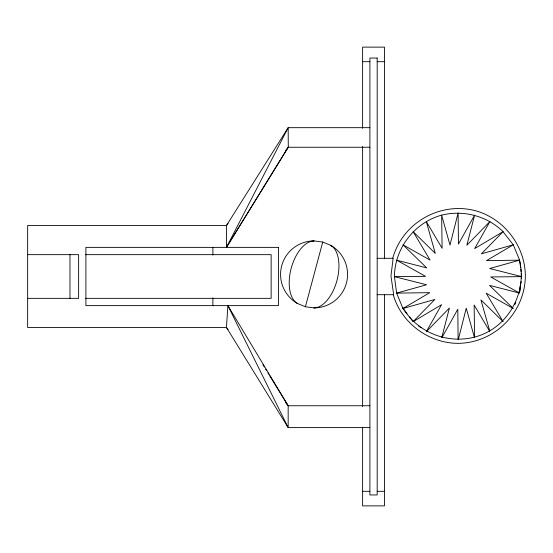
<?xml version="1.0" encoding="UTF-8"?>
<svg xmlns="http://www.w3.org/2000/svg" width="553" height="553" viewBox="0 0 553 553"><rect width="100%" height="100%" fill="white"/><g stroke="black" fill="none" stroke-linecap="round" stroke-linejoin="round"><path stroke-width="0.83" d="M227.898 305.629L288.168 427.6L288.168 405.75L227.898 305.629L226.454 327.473L288.168 427.6L369.895 427.6M519.848 291.479L520.069 289.827M520.933 283.24L521.154 281.588M521.583 278.29L521.368 273.348M519.765 290.574L520.09 288.12M519.35 292.35L520.65 283.288M458.333 339.501L466.248 308.187L474.377 337.344M441.847 337.344L449.389 308.028L426.28 331.793L441.564 304.696L413.091 321.673L409.552 317.056M322.745 242.048L314.076 240.908A32.689 17.502 -75 0 0 291.196 268.274A32.689 17.502 -75 0 0 297.327 303.417L305.408 306.763L322.745 242.048L330.825 245.401L331.648 246.438M392.678 258.403C402.439 222.983 439.773 201.43 475.331 210.686C504.108 218.566 525.184 246.037 525.35 275.871C525.087 312.611 494.603 343.095 457.863 343.358C428.644 343.13 401.257 322.931 393.245 294.708M514.864 304.648L515.818 302.339M442.054 337.413L457.808 309.217L458.112 339.487M369.895 147.25L288.168 147.25L226.454 247.371L288.168 127.674L288.272 147.25L226.454 247.371L226.454 225.527L288.168 127.674L369.895 127.674M228.05 223.502L226.454 225.527L27.65 225.527L27.65 327.473L226.454 327.473L228.05 329.498M285.604 150.623L288.272 147.25M413.091 321.673L434.865 299.456L402.971 308.484L396.93 293.892M312.846 241.398L314.076 240.908A33.498 33.498 0 0 0 297.327 303.417M315.922 307.171L314.076 307.903L305.408 306.763M519.633 260.166L486.488 260.629L513.267 244.806L481.38 253.834L503.147 231.617L474.681 248.594L489.965 221.497L466.856 245.262L474.605 215.138L458.437 244.073L458.119 212.967L449.997 245.097L441.64 215.138L442.11 248.276L426.28 221.497L435.308 253.392L413.091 231.617L430.068 260.09L402.971 244.806L426.736 267.915L396.612 260.166L425.547 276.334L394.441 276.645L396.612 293.125L426.577 284.774L394.441 276.645C394.6 248.491 414.487 222.576 441.64 215.138C463.165 209.794 486.647 215.829 502.656 231.244L513.267 244.806L519.633 260.166L489.668 268.516L521.804 276.645L490.698 276.956L519.633 293.125L489.502 285.376L512.859 308.083M396.612 293.125L429.757 292.661L402.971 308.484L407.022 313.758M362.616 61.687L369.895 61.687M377.181 61.687L384.459 61.687M27.65 254.656L78.623 254.656L78.623 298.344L27.65 298.344M85.494 254.656L271.136 254.656L271.136 298.344L85.494 298.344M377.181 258.292L393.155 258.292L390.957 275.871L393.681 294.708L377.181 294.708M285.514 402.377L288.168 405.75L369.895 405.75M362.616 491.313L369.895 491.313M377.181 491.313L384.459 491.313M513.267 308.484L486.177 293.201L503.147 321.673L480.93 299.899L489.73 330.977M418.365 325.724L421.006 327.742M402.798 307.668C420.114 337.441 459.771 348.065 489.654 330.943C513.924 316.751 526.408 286.606 519.281 259.412M262.945 364.828L264.293 367.019M265.647 369.21L266.546 370.669M267.901 372.867L268.799 374.326M269.698 375.791L288.168 405.75M489.536 331.067L474.135 305.014L474.592 337.302M519.737 260.988L520.608 267.583M520.822 269.228L521.154 271.703M384.459 258.79L384.459 47.123L362.616 47.123L362.616 128.331M384.459 294.21L384.459 505.877L362.616 505.877L362.616 427.262M362.616 146.476L362.616 406.524M212.884 247.371L212.884 255.085M212.884 297.915L212.884 305.629M69.975 254.656L69.975 298.344M377.181 58.044L369.895 58.044L369.895 494.956L377.181 494.956L377.181 58.044M278.422 247.371L85.902 247.371L85.902 305.629L278.422 305.629L278.422 247.371M314.076 307.903A33.498 33.498 0 0 0 330.825 245.401A32.689 17.502 -75 0 1 336.957 280.537A32.689 17.502 -75 0 1 314.076 307.903"/></g></svg>
